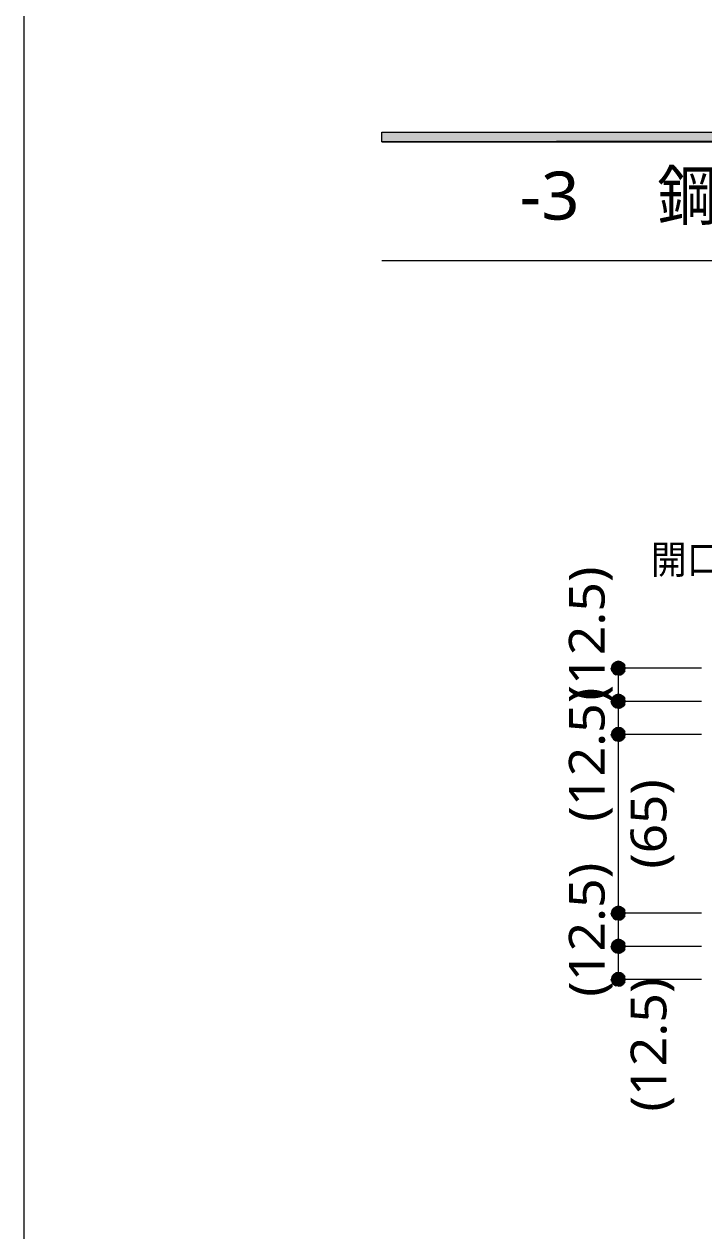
# Model space of a CAD drawing. Header units: millimetres. Extents: x 0 to 420, y 0 to 297.
# Drawn here: x 0.2 to 49.6, y 126.5 to 214.2 of the extents above; entities that cross this region are included whole.
import ezdxf
from ezdxf.enums import TextEntityAlignment as Align

# ---------------------------------------------------------------- set-up
doc = ezdxf.new("R2010")
doc.units = ezdxf.units.MM
doc.styles.add('kst32b', font='NotoSansJP-Variable.ttf')

msp = doc.modelspace()

# ---------------------------------------------------------------- hatches: boundary and pattern name
h = msp.add_hatch(color=7)
h.paths.add_polyline_path([(394.166, 205.634), (394.166, 206.333), (26.183, 205.634), (394.166, 205.634)])
h.paths.add_polyline_path([(394.166, 206.333), (26.183, 205.634), (26.183, 206.333), (394.166, 206.333)])
h = msp.add_hatch(color=7)
h.paths.add_polyline_path([(42.884, 167.576), (42.841, 167.386), (43.349, 167.386), (42.884, 167.576)])
h.paths.add_polyline_path([(42.841, 167.386), (43.349, 167.386), (42.884, 167.196), (42.841, 167.386)])
h.paths.add_polyline_path([(43.349, 167.386), (42.884, 167.196), (42.989, 167.026), (43.349, 167.386)])
h = msp.add_hatch(color=7)
h.paths.add_polyline_path([(43.349, 167.894), (43.159, 167.852), (43.349, 167.386), (43.349, 167.894)])
h.paths.add_polyline_path([(43.159, 167.852), (43.349, 167.386), (42.989, 167.746), (43.159, 167.852)])
h.paths.add_polyline_path([(43.349, 167.386), (42.989, 167.746), (42.884, 167.576), (43.349, 167.386)])
for points in [[(43.54, 167.852), (43.349, 167.894), (43.349, 167.386), (43.54, 167.852)], [(43.54, 165.46), (43.349, 165.502), (43.349, 164.973), (43.54, 165.46)], [(43.54, 163.047), (43.349, 163.089), (43.349, 162.581), (43.54, 163.047)], [(43.54, 150.05), (43.349, 150.093), (43.349, 149.585), (43.54, 150.05)], [(43.54, 147.659), (43.349, 147.701), (43.349, 147.172), (43.54, 147.659)], [(43.54, 145.246), (43.349, 145.288), (43.349, 144.78), (43.54, 145.246)]]:
    msp.add_hatch(color=7).paths.add_polyline_path(points)
h = msp.add_hatch(color=7)
h.paths.add_polyline_path([(43.857, 167.386), (43.815, 167.576), (43.349, 167.386), (43.857, 167.386)])
h.paths.add_polyline_path([(43.815, 167.576), (43.349, 167.386), (43.709, 167.746), (43.815, 167.576)])
h.paths.add_polyline_path([(43.349, 167.386), (43.709, 167.746), (43.54, 167.852), (43.349, 167.386)])
h = msp.add_hatch(color=7)
h.paths.add_polyline_path([(42.989, 167.026), (43.159, 166.899), (43.349, 167.386), (42.989, 167.026)])
h.paths.add_polyline_path([(43.159, 166.899), (43.349, 167.386), (43.349, 166.878), (43.159, 166.899)])
h.paths.add_polyline_path([(43.349, 167.386), (43.349, 166.878), (43.54, 166.899), (43.349, 167.386)])
h = msp.add_hatch(color=7)
h.paths.add_polyline_path([(43.54, 166.899), (43.709, 167.026), (43.349, 167.386), (43.54, 166.899)])
h.paths.add_polyline_path([(43.709, 167.026), (43.349, 167.386), (43.815, 167.196), (43.709, 167.026)])
h.paths.add_polyline_path([(43.349, 167.386), (43.815, 167.196), (43.857, 167.386), (43.349, 167.386)])
h = msp.add_hatch(color=7)
h.paths.add_polyline_path([(42.884, 165.185), (42.841, 164.973), (43.349, 164.973), (42.884, 165.185)])
h.paths.add_polyline_path([(42.841, 164.973), (43.349, 164.973), (42.884, 164.782), (42.841, 164.973)])
h.paths.add_polyline_path([(43.349, 164.973), (42.884, 164.782), (42.989, 164.613), (43.349, 164.973)])
h = msp.add_hatch(color=7)
h.paths.add_polyline_path([(43.349, 165.502), (43.159, 165.46), (43.349, 164.973), (43.349, 165.502)])
h.paths.add_polyline_path([(43.159, 165.46), (43.349, 164.973), (42.989, 165.354), (43.159, 165.46)])
h.paths.add_polyline_path([(43.349, 164.973), (42.989, 165.354), (42.884, 165.185), (43.349, 164.973)])
h = msp.add_hatch(color=7)
h.paths.add_polyline_path([(42.989, 164.613), (43.159, 164.507), (43.349, 164.973), (42.989, 164.613)])
h.paths.add_polyline_path([(43.159, 164.507), (43.349, 164.973), (43.349, 164.465), (43.159, 164.507)])
h.paths.add_polyline_path([(43.349, 164.973), (43.349, 164.465), (43.54, 164.507), (43.349, 164.973)])
h = msp.add_hatch(color=7)
h.paths.add_polyline_path([(43.857, 164.973), (43.815, 165.185), (43.349, 164.973), (43.857, 164.973)])
h.paths.add_polyline_path([(43.815, 165.185), (43.349, 164.973), (43.709, 165.354), (43.815, 165.185)])
h.paths.add_polyline_path([(43.349, 164.973), (43.709, 165.354), (43.54, 165.46), (43.349, 164.973)])
h = msp.add_hatch(color=7)
h.paths.add_polyline_path([(43.54, 164.507), (43.709, 164.613), (43.349, 164.973), (43.54, 164.507)])
h.paths.add_polyline_path([(43.709, 164.613), (43.349, 164.973), (43.815, 164.782), (43.709, 164.613)])
h.paths.add_polyline_path([(43.349, 164.973), (43.815, 164.782), (43.857, 164.973), (43.349, 164.973)])
h = msp.add_hatch(color=7)
h.paths.add_polyline_path([(42.884, 162.772), (42.841, 162.581), (43.349, 162.581), (42.884, 162.772)])
h.paths.add_polyline_path([(42.841, 162.581), (43.349, 162.581), (42.884, 162.391), (42.841, 162.581)])
h.paths.add_polyline_path([(43.349, 162.581), (42.884, 162.391), (42.989, 162.221), (43.349, 162.581)])
h = msp.add_hatch(color=7)
h.paths.add_polyline_path([(43.349, 163.089), (43.159, 163.047), (43.349, 162.581), (43.349, 163.089)])
h.paths.add_polyline_path([(43.159, 163.047), (43.349, 162.581), (42.989, 162.941), (43.159, 163.047)])
h.paths.add_polyline_path([(43.349, 162.581), (42.989, 162.941), (42.884, 162.772), (43.349, 162.581)])
h = msp.add_hatch(color=7)
h.paths.add_polyline_path([(42.989, 162.221), (43.159, 162.115), (43.349, 162.581), (42.989, 162.221)])
h.paths.add_polyline_path([(43.159, 162.115), (43.349, 162.581), (43.349, 162.073), (43.159, 162.115)])
h.paths.add_polyline_path([(43.349, 162.581), (43.349, 162.073), (43.54, 162.115), (43.349, 162.581)])
h = msp.add_hatch(color=7)
h.paths.add_polyline_path([(43.857, 162.581), (43.815, 162.772), (43.349, 162.581), (43.857, 162.581)])
h.paths.add_polyline_path([(43.815, 162.772), (43.349, 162.581), (43.709, 162.941), (43.815, 162.772)])
h.paths.add_polyline_path([(43.349, 162.581), (43.709, 162.941), (43.54, 163.047), (43.349, 162.581)])
h = msp.add_hatch(color=7)
h.paths.add_polyline_path([(43.54, 162.115), (43.709, 162.221), (43.349, 162.581), (43.54, 162.115)])
h.paths.add_polyline_path([(43.709, 162.221), (43.349, 162.581), (43.815, 162.391), (43.709, 162.221)])
h.paths.add_polyline_path([(43.349, 162.581), (43.815, 162.391), (43.857, 162.581), (43.349, 162.581)])
h = msp.add_hatch(color=7)
h.paths.add_polyline_path([(43.349, 150.093), (43.159, 150.05), (43.349, 149.585), (43.349, 150.093)])
h.paths.add_polyline_path([(43.159, 150.05), (43.349, 149.585), (42.989, 149.945), (43.159, 150.05)])
h.paths.add_polyline_path([(43.349, 149.585), (42.989, 149.945), (42.884, 149.775), (43.349, 149.585)])
h = msp.add_hatch(color=7)
h.paths.add_polyline_path([(43.857, 149.585), (43.815, 149.775), (43.349, 149.585), (43.857, 149.585)])
h.paths.add_polyline_path([(43.815, 149.775), (43.349, 149.585), (43.709, 149.945), (43.815, 149.775)])
h.paths.add_polyline_path([(43.349, 149.585), (43.709, 149.945), (43.54, 150.05), (43.349, 149.585)])
h = msp.add_hatch(color=7)
h.paths.add_polyline_path([(42.884, 149.775), (42.841, 149.585), (43.349, 149.585), (42.884, 149.775)])
h.paths.add_polyline_path([(42.841, 149.585), (43.349, 149.585), (42.884, 149.394), (42.841, 149.585)])
h.paths.add_polyline_path([(43.349, 149.585), (42.884, 149.394), (42.989, 149.225), (43.349, 149.585)])
h = msp.add_hatch(color=7)
h.paths.add_polyline_path([(42.989, 149.225), (43.159, 149.098), (43.349, 149.585), (42.989, 149.225)])
h.paths.add_polyline_path([(43.159, 149.098), (43.349, 149.585), (43.349, 149.077), (43.159, 149.098)])
h.paths.add_polyline_path([(43.349, 149.585), (43.349, 149.077), (43.54, 149.098), (43.349, 149.585)])
h = msp.add_hatch(color=7)
h.paths.add_polyline_path([(43.54, 149.098), (43.709, 149.225), (43.349, 149.585), (43.54, 149.098)])
h.paths.add_polyline_path([(43.709, 149.225), (43.349, 149.585), (43.815, 149.394), (43.709, 149.225)])
h.paths.add_polyline_path([(43.349, 149.585), (43.815, 149.394), (43.857, 149.585), (43.349, 149.585)])
h = msp.add_hatch(color=7)
h.paths.add_polyline_path([(42.884, 147.383), (42.841, 147.172), (43.349, 147.172), (42.884, 147.383)])
h.paths.add_polyline_path([(42.841, 147.172), (43.349, 147.172), (42.884, 146.981), (42.841, 147.172)])
h.paths.add_polyline_path([(43.349, 147.172), (42.884, 146.981), (42.989, 146.812), (43.349, 147.172)])
h = msp.add_hatch(color=7)
h.paths.add_polyline_path([(43.349, 147.701), (43.159, 147.659), (43.349, 147.172), (43.349, 147.701)])
h.paths.add_polyline_path([(43.159, 147.659), (43.349, 147.172), (42.989, 147.553), (43.159, 147.659)])
h.paths.add_polyline_path([(43.349, 147.172), (42.989, 147.553), (42.884, 147.383), (43.349, 147.172)])
h = msp.add_hatch(color=7)
h.paths.add_polyline_path([(43.857, 147.172), (43.815, 147.383), (43.349, 147.172), (43.857, 147.172)])
h.paths.add_polyline_path([(43.815, 147.383), (43.349, 147.172), (43.709, 147.553), (43.815, 147.383)])
h.paths.add_polyline_path([(43.349, 147.172), (43.709, 147.553), (43.54, 147.659), (43.349, 147.172)])
h = msp.add_hatch(color=7)
h.paths.add_polyline_path([(42.989, 146.812), (43.159, 146.706), (43.349, 147.172), (42.989, 146.812)])
h.paths.add_polyline_path([(43.159, 146.706), (43.349, 147.172), (43.349, 146.664), (43.159, 146.706)])
h.paths.add_polyline_path([(43.349, 147.172), (43.349, 146.664), (43.54, 146.706), (43.349, 147.172)])
h = msp.add_hatch(color=7)
h.paths.add_polyline_path([(43.54, 146.706), (43.709, 146.812), (43.349, 147.172), (43.54, 146.706)])
h.paths.add_polyline_path([(43.709, 146.812), (43.349, 147.172), (43.815, 146.981), (43.709, 146.812)])
h.paths.add_polyline_path([(43.349, 147.172), (43.815, 146.981), (43.857, 147.172), (43.349, 147.172)])
h = msp.add_hatch(color=7)
h.paths.add_polyline_path([(42.884, 144.971), (42.841, 144.78), (43.349, 144.78), (42.884, 144.971)])
h.paths.add_polyline_path([(42.841, 144.78), (43.349, 144.78), (42.884, 144.589), (42.841, 144.78)])
h.paths.add_polyline_path([(43.349, 144.78), (42.884, 144.589), (42.989, 144.42), (43.349, 144.78)])
h = msp.add_hatch(color=7)
h.paths.add_polyline_path([(43.349, 145.288), (43.159, 145.246), (43.349, 144.78), (43.349, 145.288)])
h.paths.add_polyline_path([(43.159, 145.246), (43.349, 144.78), (42.989, 145.14), (43.159, 145.246)])
h.paths.add_polyline_path([(43.349, 144.78), (42.989, 145.14), (42.884, 144.971), (43.349, 144.78)])
h = msp.add_hatch(color=7)
h.paths.add_polyline_path([(42.989, 144.42), (43.159, 144.314), (43.349, 144.78), (42.989, 144.42)])
h.paths.add_polyline_path([(43.159, 144.314), (43.349, 144.78), (43.349, 144.272), (43.159, 144.314)])
h.paths.add_polyline_path([(43.349, 144.78), (43.349, 144.272), (43.54, 144.314), (43.349, 144.78)])
h = msp.add_hatch(color=7)
h.paths.add_polyline_path([(43.857, 144.78), (43.815, 144.971), (43.349, 144.78), (43.857, 144.78)])
h.paths.add_polyline_path([(43.815, 144.971), (43.349, 144.78), (43.709, 145.14), (43.815, 144.971)])
h.paths.add_polyline_path([(43.349, 144.78), (43.709, 145.14), (43.54, 145.246), (43.349, 144.78)])
h = msp.add_hatch(color=7)
h.paths.add_polyline_path([(43.54, 144.314), (43.709, 144.42), (43.349, 144.78), (43.54, 144.314)])
h.paths.add_polyline_path([(43.709, 144.42), (43.349, 144.78), (43.815, 144.589), (43.709, 144.42)])
h.paths.add_polyline_path([(43.349, 144.78), (43.815, 144.589), (43.857, 144.78), (43.349, 144.78)])

# ---------------------------------------------------------------- linework, layer by layer
at = {"lineweight": 13}
msp.add_lwpolyline([(0.191, 0), (0.191, 296.968), (420.158, 296.968), (420.158, 0)], close=True, dxfattribs=at)
at = {"lineweight": 0}
for points in [[(394.166, 205.634), (394.166, 206.333), (26.183, 205.634)], [(394.166, 206.333), (26.183, 205.634), (26.183, 206.333)], [(42.884, 167.576), (42.841, 167.386), (43.349, 167.386)], [(43.349, 167.386), (42.989, 167.746), (42.884, 167.576)], [(43.159, 167.852), (43.349, 167.386), (42.989, 167.746)], [(43.349, 167.894), (43.159, 167.852), (43.349, 167.386)], [(43.54, 167.852), (43.349, 167.894), (43.349, 167.386)], [(43.349, 167.386), (43.709, 167.746), (43.54, 167.852)], [(43.815, 167.576), (43.349, 167.386), (43.709, 167.746)], [(43.857, 167.386), (43.815, 167.576), (43.349, 167.386)], [(42.841, 167.386), (43.349, 167.386), (42.884, 167.196)], [(43.349, 167.386), (42.884, 167.196), (42.989, 167.026)], [(42.989, 167.026), (43.159, 166.899), (43.349, 167.386)], [(43.159, 166.899), (43.349, 167.386), (43.349, 166.878)], [(43.349, 167.386), (43.349, 166.878), (43.54, 166.899)], [(43.54, 166.899), (43.709, 167.026), (43.349, 167.386)], [(43.709, 167.026), (43.349, 167.386), (43.815, 167.196)], [(43.349, 167.386), (43.815, 167.196), (43.857, 167.386)], [(42.884, 165.185), (42.841, 164.973), (43.349, 164.973)], [(42.841, 164.973), (43.349, 164.973), (42.884, 164.782)], [(43.349, 164.973), (42.989, 165.354), (42.884, 165.185)], [(43.349, 164.973), (42.884, 164.782), (42.989, 164.613)], [(43.159, 165.46), (43.349, 164.973), (42.989, 165.354)], [(42.989, 164.613), (43.159, 164.507), (43.349, 164.973)], [(43.349, 165.502), (43.159, 165.46), (43.349, 164.973)], [(43.159, 164.507), (43.349, 164.973), (43.349, 164.465)], [(43.54, 165.46), (43.349, 165.502), (43.349, 164.973)], [(43.349, 164.973), (43.709, 165.354), (43.54, 165.46)], [(43.815, 165.185), (43.349, 164.973), (43.709, 165.354)], [(43.857, 164.973), (43.815, 165.185), (43.349, 164.973)], [(43.349, 164.973), (43.349, 164.465), (43.54, 164.507)], [(43.54, 164.507), (43.709, 164.613), (43.349, 164.973)], [(43.709, 164.613), (43.349, 164.973), (43.815, 164.782)], [(43.349, 164.973), (43.815, 164.782), (43.857, 164.973)], [(42.884, 162.772), (42.841, 162.581), (43.349, 162.581)], [(42.841, 162.581), (43.349, 162.581), (42.884, 162.391)], [(43.349, 162.581), (42.989, 162.941), (42.884, 162.772)], [(43.349, 162.581), (42.884, 162.391), (42.989, 162.221)], [(43.159, 163.047), (43.349, 162.581), (42.989, 162.941)], [(42.989, 162.221), (43.159, 162.115), (43.349, 162.581)], [(43.349, 163.089), (43.159, 163.047), (43.349, 162.581)], [(43.159, 162.115), (43.349, 162.581), (43.349, 162.073)], [(43.54, 163.047), (43.349, 163.089), (43.349, 162.581)], [(43.349, 162.581), (43.709, 162.941), (43.54, 163.047)], [(43.815, 162.772), (43.349, 162.581), (43.709, 162.941)], [(43.857, 162.581), (43.815, 162.772), (43.349, 162.581)], [(43.349, 162.581), (43.349, 162.073), (43.54, 162.115)], [(43.54, 162.115), (43.709, 162.221), (43.349, 162.581)], [(43.709, 162.221), (43.349, 162.581), (43.815, 162.391)], [(43.349, 162.581), (43.815, 162.391), (43.857, 162.581)], [(43.349, 149.585), (42.989, 149.945), (42.884, 149.775)], [(43.159, 150.05), (43.349, 149.585), (42.989, 149.945)], [(43.349, 150.093), (43.159, 150.05), (43.349, 149.585)], [(43.54, 150.05), (43.349, 150.093), (43.349, 149.585)], [(43.349, 149.585), (43.709, 149.945), (43.54, 150.05)], [(43.815, 149.775), (43.349, 149.585), (43.709, 149.945)], [(42.884, 149.775), (42.841, 149.585), (43.349, 149.585)], [(42.841, 149.585), (43.349, 149.585), (42.884, 149.394)], [(43.349, 149.585), (42.884, 149.394), (42.989, 149.225)], [(42.989, 149.225), (43.159, 149.098), (43.349, 149.585)], [(43.159, 149.098), (43.349, 149.585), (43.349, 149.077)], [(43.857, 149.585), (43.815, 149.775), (43.349, 149.585)], [(43.349, 149.585), (43.349, 149.077), (43.54, 149.098)], [(43.54, 149.098), (43.709, 149.225), (43.349, 149.585)], [(43.709, 149.225), (43.349, 149.585), (43.815, 149.394)], [(43.349, 149.585), (43.815, 149.394), (43.857, 149.585)], [(42.884, 147.383), (42.841, 147.172), (43.349, 147.172)], [(43.349, 147.172), (42.989, 147.553), (42.884, 147.383)], [(43.159, 147.659), (43.349, 147.172), (42.989, 147.553)], [(43.349, 147.701), (43.159, 147.659), (43.349, 147.172)], [(43.54, 147.659), (43.349, 147.701), (43.349, 147.172)], [(43.349, 147.172), (43.709, 147.553), (43.54, 147.659)], [(43.815, 147.383), (43.349, 147.172), (43.709, 147.553)], [(43.857, 147.172), (43.815, 147.383), (43.349, 147.172)], [(42.841, 147.172), (43.349, 147.172), (42.884, 146.981)], [(43.349, 147.172), (42.884, 146.981), (42.989, 146.812)], [(42.989, 146.812), (43.159, 146.706), (43.349, 147.172)], [(43.159, 146.706), (43.349, 147.172), (43.349, 146.664)], [(43.349, 147.172), (43.349, 146.664), (43.54, 146.706)], [(43.54, 146.706), (43.709, 146.812), (43.349, 147.172)], [(43.709, 146.812), (43.349, 147.172), (43.815, 146.981)], [(43.349, 147.172), (43.815, 146.981), (43.857, 147.172)], [(42.884, 144.971), (42.841, 144.78), (43.349, 144.78)], [(42.841, 144.78), (43.349, 144.78), (42.884, 144.589)], [(43.349, 144.78), (42.989, 145.14), (42.884, 144.971)], [(43.349, 144.78), (42.884, 144.589), (42.989, 144.42)], [(43.159, 145.246), (43.349, 144.78), (42.989, 145.14)], [(42.989, 144.42), (43.159, 144.314), (43.349, 144.78)], [(43.349, 145.288), (43.159, 145.246), (43.349, 144.78)], [(43.159, 144.314), (43.349, 144.78), (43.349, 144.272)], [(43.54, 145.246), (43.349, 145.288), (43.349, 144.78)], [(43.349, 144.78), (43.709, 145.14), (43.54, 145.246)], [(43.815, 144.971), (43.349, 144.78), (43.709, 145.14)], [(43.857, 144.78), (43.815, 144.971), (43.349, 144.78)], [(43.349, 144.78), (43.349, 144.272), (43.54, 144.314)], [(43.54, 144.314), (43.709, 144.42), (43.349, 144.78)], [(43.709, 144.42), (43.349, 144.78), (43.815, 144.589)], [(43.349, 144.78), (43.815, 144.589), (43.857, 144.78)]]:
    msp.add_lwpolyline(points, close=True, dxfattribs=at)
at = {"lineweight": 13}
for points in [[(394.166, 196.977), (26.183, 196.977)], [(49.382, 167.386), (43.349, 167.386)], [(43.349, 167.386), (43.349, 164.973), (43.349, 162.581), (43.349, 149.585), (43.349, 147.172), (43.349, 144.78)], [(49.382, 164.973), (43.349, 164.973)], [(49.382, 162.581), (43.349, 162.581)], [(49.382, 149.585), (43.349, 149.585)], [(49.382, 147.172), (43.349, 147.172)], [(49.382, 144.78), (43.349, 144.78)]]:
    msp.add_lwpolyline(points, dxfattribs=at)

# ---------------------------------------------------------------- texts
at = {"style": 'kst32b'}
for s, height, p, p2 in [('-3', 3.4908, (36.174, 199.983), (40.537, 199.983)), ('鋼製建具枠', 3.4908, (46.186, 199.983), (68.003, 199.983)), ('開口部補強材', 2.0791, (45.72, 174.244), (61.313, 174.244)), ('(12.5)', 2.5989, (42.355, 165.036), (42.355, 174.782)), ('(12.5)', 2.5989, (42.355, 156.231), (42.355, 165.977)), ('(65)', 2.5989, (46.842, 152.823), (46.842, 159.321)), ('(12.5)', 2.5989, (42.355, 143.51), (42.355, 153.256)), ('(12.5)', 2.5989, (46.842, 135.17), (46.842, 144.916))]:
    msp.add_text(s, height=height, dxfattribs=at).set_placement(p, p2, align=Align.FIT)

doc.saveas('drawing.dxf')
